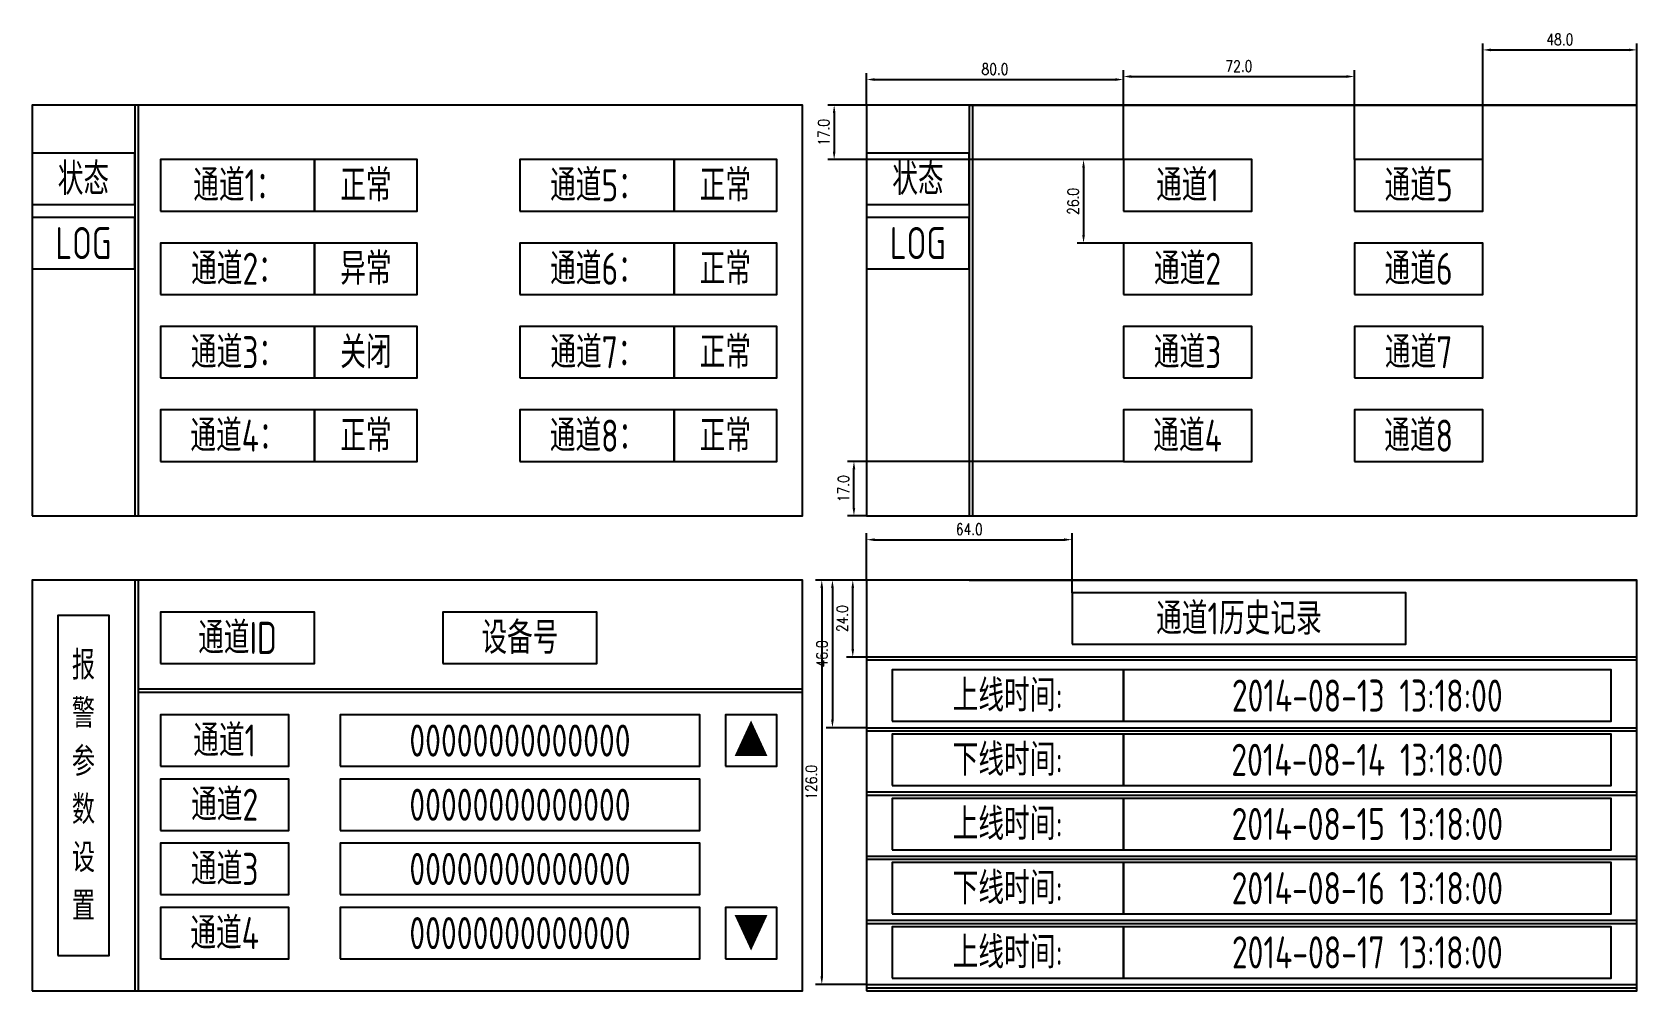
# Model space of a CAD drawing. Header units: millimetres. Extents: x 0 to 500, y 12 to 311.
import ezdxf

# ---------------------------------------------------------------- set-up
doc = ezdxf.new("R2010")
doc.units = ezdxf.units.MM
doc.header["$LTSCALE"] = 10
doc.styles.add('PC_TEXTSTYLE', font='isocp.shx', dxfattribs={"width": 0.8, "bigfont": 'hzfs.shx'})
doc.styles.add('TH_GBDIM', font='romans.shx', dxfattribs={"width": 0.8, "bigfont": 'gbcbig.shx'})
doc.dimstyles.new('TH_GBDIM', dxfattribs={"dimtxt": 3.5, "dimasz": 2.5, "dimexe": 2, "dimexo": 0, "dimgap": 1.5, "dimtad": 1, "dimdec": 1, "dimzin": 0, "dimdsep": 46, "dimtxsty": 'TH_GBDIM', "dimcen": 2.5, "dimclrd": 130, "dimclre": 130, "dimclrt": 3, "dimadec": 0, "dimazin": 0, "dimtfac": 0.714286, "dimtdec": 1, "dimtmove": 0, "dimatfit": 3, "dimfxl": 1, "dimtzin": 0, "dimlwd": -1, "dimlwe": -1, "dimarcsym": 0})

# ---------------------------------------------------------------- blocks, each defined once
blk = doc.blocks.new('*D12')
at = {"color": 130}
for p, q in [((260, 288), (260, 297.96)), ((262.5, 295.96), (337.5, 295.96)), ((340, 271), (340, 297.96))]:
    blk.add_line(p, q, dxfattribs=at)
for points in [[(262.5, 296.38), (262.5, 295.54), (260, 295.96)], [(337.5, 296.38), (337.5, 295.54), (340, 295.96)]]:
    blk.add_solid(points, dxfattribs=at)
at = {"layer": 'Defpoints', "color": 0}
for p in [(340, 295.96), (260, 288), (340, 271)]:
    blk.add_point(p, dxfattribs=at)
at = {"color": 3, "insert": (300, 299.21), "char_height": 3.5, "attachment_point": 5, "style": 'TH_GBDIM'}
blk.add_mtext('80.0', dxfattribs=at)
blk = doc.blocks.new('*D13')
at = {"color": 130}
for p, q in [((260, 288), (247.9, 288)), ((249.9, 285.5), (249.9, 273.5)), ((340, 271), (247.9, 271))]:
    blk.add_line(p, q, dxfattribs=at)
for points in [[(249.48, 285.5), (250.32, 285.5), (249.9, 288)], [(249.48, 273.5), (250.32, 273.5), (249.9, 271)]]:
    blk.add_solid(points, dxfattribs=at)
at = {"layer": 'Defpoints', "color": 0}
for p in [(260, 288), (249.9, 271), (340, 271)]:
    blk.add_point(p, dxfattribs=at)
at = {"color": 3, "insert": (246.65, 279.5), "char_height": 3.5, "attachment_point": 5, "rotation": 90, "style": 'TH_GBDIM'}
blk.add_mtext('17.0', dxfattribs=at)
blk = doc.blocks.new('*D14')
at = {"color": 130}
for p, q in [((340, 177), (254.05, 177)), ((256.05, 162.5), (256.05, 174.5)), ((260, 160), (254.05, 160))]:
    blk.add_line(p, q, dxfattribs=at)
for points in [[(255.64, 174.5), (256.47, 174.5), (256.05, 177)], [(255.64, 162.5), (256.47, 162.5), (256.05, 160)]]:
    blk.add_solid(points, dxfattribs=at)
at = {"layer": 'Defpoints', "color": 0}
for p in [(256.05, 177), (340, 177), (260, 160)]:
    blk.add_point(p, dxfattribs=at)
at = {"color": 3, "insert": (252.8, 168.5), "char_height": 3.5, "attachment_point": 5, "rotation": 90, "style": 'TH_GBDIM'}
blk.add_mtext('17.0', dxfattribs=at)
blk = doc.blocks.new('*D15')
at = {"color": 130}
for p, q in [((340, 271), (325.59, 271)), ((327.59, 268.5), (327.59, 247.5)), ((340, 245), (325.59, 245))]:
    blk.add_line(p, q, dxfattribs=at)
for points in [[(327.18, 268.5), (328.01, 268.5), (327.59, 271)], [(327.18, 247.5), (328.01, 247.5), (327.59, 245)]]:
    blk.add_solid(points, dxfattribs=at)
at = {"layer": 'Defpoints', "color": 0}
for p in [(340, 271), (327.59, 245), (340, 245)]:
    blk.add_point(p, dxfattribs=at)
at = {"color": 3, "insert": (324.34, 258), "char_height": 3.5, "attachment_point": 5, "rotation": 90, "style": 'TH_GBDIM'}
blk.add_mtext('26.0', dxfattribs=at)
blk = doc.blocks.new('*D16')
at = {"color": 130}
for p, q in [((340, 271), (340, 298.9)), ((342.5, 296.9), (409.5, 296.9)), ((412, 271), (412, 298.9))]:
    blk.add_line(p, q, dxfattribs=at)
for points in [[(342.5, 297.32), (342.5, 296.48), (340, 296.9)], [(409.5, 297.32), (409.5, 296.48), (412, 296.9)]]:
    blk.add_solid(points, dxfattribs=at)
at = {"layer": 'Defpoints', "color": 0}
for p in [(412, 296.9), (340, 271), (412, 271)]:
    blk.add_point(p, dxfattribs=at)
at = {"color": 3, "insert": (376, 300.15), "char_height": 3.5, "attachment_point": 5, "style": 'TH_GBDIM'}
blk.add_mtext('72.0', dxfattribs=at)
blk = doc.blocks.new('*D24')
at = {"color": 130}
for p, q in [((452, 271), (452, 307.2)), ((454.5, 305.2), (497.5, 305.2)), ((500, 288), (500, 307.2))]:
    blk.add_line(p, q, dxfattribs=at)
for points in [[(454.5, 305.61), (454.5, 304.78), (452, 305.2)], [(497.5, 305.61), (497.5, 304.78), (500, 305.2)]]:
    blk.add_solid(points, dxfattribs=at)
at = {"layer": 'Defpoints', "color": 0}
for p in [(500, 305.2), (500, 288), (452, 271)]:
    blk.add_point(p, dxfattribs=at)
at = {"color": 3, "insert": (476, 308.45), "char_height": 3.5, "attachment_point": 5, "style": 'TH_GBDIM'}
blk.add_mtext('48.0', dxfattribs=at)
blk = doc.blocks.new('*D26')
at = {"color": 130}
for p, q in [((260, 140), (260, 154.59)), ((262.5, 152.59), (321.5, 152.59)), ((324, 136), (324, 154.59))]:
    blk.add_line(p, q, dxfattribs=at)
for points in [[(262.5, 153.01), (262.5, 152.17), (260, 152.59)], [(321.5, 153.01), (321.5, 152.17), (324, 152.59)]]:
    blk.add_solid(points, dxfattribs=at)
at = {"layer": 'Defpoints', "color": 0}
for p in [(324, 152.59), (260, 140), (324, 136)]:
    blk.add_point(p, dxfattribs=at)
at = {"color": 3, "insert": (292, 155.84), "char_height": 3.5, "attachment_point": 5, "style": 'TH_GBDIM'}
blk.add_mtext('64.0', dxfattribs=at)
blk = doc.blocks.new('*D27')
at = {"color": 130}
for p, q in [((260, 140), (253.69, 140)), ((255.69, 118.5), (255.69, 137.5)), ((260, 116), (253.69, 116))]:
    blk.add_line(p, q, dxfattribs=at)
for points in [[(255.28, 137.5), (256.11, 137.5), (255.69, 140)], [(255.28, 118.5), (256.11, 118.5), (255.69, 116)]]:
    blk.add_solid(points, dxfattribs=at)
at = {"layer": 'Defpoints', "color": 0}
for p in [(255.69, 140), (260, 140), (260, 116)]:
    blk.add_point(p, dxfattribs=at)
at = {"color": 3, "insert": (252.44, 128), "char_height": 3.5, "attachment_point": 5, "rotation": 90, "style": 'TH_GBDIM'}
blk.add_mtext('24.0', dxfattribs=at)
blk = doc.blocks.new('*D28')
at = {"color": 130}
for p, q in [((260, 140), (247.36, 140)), ((249.36, 137.5), (249.36, 96.5)), ((260, 94), (247.36, 94))]:
    blk.add_line(p, q, dxfattribs=at)
for points in [[(248.94, 137.5), (249.78, 137.5), (249.36, 140)], [(248.94, 96.5), (249.78, 96.5), (249.36, 94)]]:
    blk.add_solid(points, dxfattribs=at)
at = {"layer": 'Defpoints', "color": 0}
for p in [(260, 140), (249.36, 94), (260, 94)]:
    blk.add_point(p, dxfattribs=at)
at = {"color": 3, "insert": (246.11, 117), "char_height": 3.5, "attachment_point": 5, "rotation": 90, "style": 'TH_GBDIM'}
blk.add_mtext('46.0', dxfattribs=at)
blk = doc.blocks.new('*D29')
at = {"color": 130}
for p, q in [((260, 140), (244.04, 140)), ((246.04, 137.5), (246.04, 16.5)), ((260, 14), (244.04, 14))]:
    blk.add_line(p, q, dxfattribs=at)
for points in [[(245.62, 137.5), (246.46, 137.5), (246.04, 140)], [(245.62, 16.5), (246.46, 16.5), (246.04, 14)]]:
    blk.add_solid(points, dxfattribs=at)
at = {"layer": 'Defpoints', "color": 0}
for p in [(260, 140), (246.04, 14), (260, 14)]:
    blk.add_point(p, dxfattribs=at)
at = {"color": 3, "insert": (242.79, 77), "char_height": 3.5, "attachment_point": 5, "rotation": 90, "style": 'TH_GBDIM'}
blk.add_mtext('126.0', dxfattribs=at)

msp = doc.modelspace()

# ---------------------------------------------------------------- linework, layer by layer
for p, q in [((32, 288), (32, 160)), ((33, 288), (33, 160)), ((292, 288), (292, 160)), ((292, 288), (500, 288)), ((293, 288), (293, 160)), ((32, 140), (32, 12)), ((33, 140), (33, 12)), ((292, 140), (500, 140)), ((500, 116), (260, 116)), ((500, 115), (260, 115)), ((240, 106), (33, 106)), ((240, 105), (33, 105)), ((260, 94), (500, 94)), ((260, 93), (500, 93)), ((260, 74), (500, 74)), ((260, 73), (500, 73)), ((260, 54), (500, 54)), ((260, 53), (500, 53)), ((260, 34), (500, 34)), ((260, 33), (500, 33)), ((260, 14), (500, 14)), ((260, 13), (500, 13))]:
    msp.add_line(p, q)
for points in [[(0, 160), (240, 160), (240, 288), (0, 288)], [(260, 160), (500, 160), (500, 288), (260, 288)], [(0, 257), (32, 257), (32, 273), (0, 273)], [(40, 255), (88, 255), (88, 271), (40, 271)], [(88, 255), (120, 255), (120, 271), (88, 271)], [(152, 255), (200, 255), (200, 271), (152, 271)], [(200, 255), (232, 255), (232, 271), (200, 271)], [(260, 257), (292, 257), (292, 273), (260, 273)], [(340, 255), (380, 255), (380, 271), (340, 271)], [(412, 255), (452, 255), (452, 271), (412, 271)], [(0, 237), (32, 237), (32, 253), (0, 253)], [(260, 237), (292, 237), (292, 253), (260, 253)], [(40, 229), (88, 229), (88, 245), (40, 245)], [(88, 229), (120, 229), (120, 245), (88, 245)], [(152, 229), (200, 229), (200, 245), (152, 245)], [(200, 229), (232, 229), (232, 245), (200, 245)], [(340, 229), (380, 229), (380, 245), (340, 245)], [(412, 229), (452, 229), (452, 245), (412, 245)], [(40, 203), (88, 203), (88, 219), (40, 219)], [(88, 203), (120, 203), (120, 219), (88, 219)], [(152, 203), (200, 203), (200, 219), (152, 219)], [(200, 203), (232, 203), (232, 219), (200, 219)], [(340, 203), (380, 203), (380, 219), (340, 219)], [(412, 203), (452, 203), (452, 219), (412, 219)], [(40, 177), (88, 177), (88, 193), (40, 193)], [(88, 177), (120, 177), (120, 193), (88, 193)], [(152, 177), (200, 177), (200, 193), (152, 193)], [(200, 177), (232, 177), (232, 193), (200, 193)], [(340, 177), (380, 177), (380, 193), (340, 193)], [(412, 177), (452, 177), (452, 193), (412, 193)], [(0, 12), (240, 12), (240, 140), (0, 140)], [(260, 12), (500, 12), (500, 140), (260, 140)], [(324, 120), (428, 120), (428, 136), (324, 136)], [(40, 114), (88, 114), (88, 130), (40, 130)], [(128, 114), (176, 114), (176, 130), (128, 130)], [(8, 23), (24, 23), (24, 129), (8, 129)], [(268, 96), (340, 96), (340, 112), (268, 112)], [(340, 96), (492, 96), (492, 112), (340, 112)], [(40, 82), (80, 82), (80, 98), (40, 98)], [(96, 82), (208, 82), (208, 98), (96, 98)], [(216, 82), (232, 82), (232, 98), (216, 98)], [(268, 76), (340, 76), (340, 92), (268, 92)], [(340, 76), (492, 76), (492, 92), (340, 92)], [(40, 62), (80, 62), (80, 78), (40, 78)], [(96, 62), (208, 62), (208, 78), (96, 78)], [(268, 56), (340, 56), (340, 72), (268, 72)], [(340, 56), (492, 56), (492, 72), (340, 72)], [(40, 42), (80, 42), (80, 58), (40, 58)], [(96, 42), (208, 42), (208, 58), (96, 58)], [(268, 36), (340, 36), (340, 52), (268, 52)], [(340, 36), (492, 36), (492, 52), (340, 52)], [(40, 22), (80, 22), (80, 38), (40, 38)], [(96, 22), (208, 22), (208, 38), (96, 38)], [(216, 22), (232, 22), (232, 38), (216, 38)], [(268, 16), (340, 16), (340, 32), (268, 32)], [(340, 16), (492, 16), (492, 32), (340, 32)]]:
    msp.add_lwpolyline(points, close=True)

# ---------------------------------------------------------------- texts
at = {"attachment_point": 5, "style": 'PC_TEXTSTYLE'}
for s, insert, char_height, width in [('状态', (16, 265), 10, 32), ('状态', (276, 265), 10, 32), ('通道1：', (64, 263), 10, 48), ('正常', (104, 263), 10, 32), ('通道5：', (176, 263), 10, 48), ('正常', (216, 263), 10, 32), ('通道1', (360, 263), 10, 40), ('通道5', (432, 263), 10, 40), ('LOG', (16, 245), 10, 32), ('LOG', (276, 245), 10, 32), ('通道2：', (64, 237), 10, 48), ('异常', (104, 237), 10, 32), ('通道6：', (176, 237), 10, 48), ('正常', (216, 237), 10, 32), ('通道2', (360, 237), 10, 40), ('通道6', (432, 237), 10, 40), ('通道3：', (64, 211), 10, 48), ('关闭', (104, 211), 10, 32), ('通道7：', (176, 211), 10, 48), ('正常', (216, 211), 10, 32), ('通道3', (360, 211), 10, 40), ('通道7', (432, 211), 10, 40), ('通道4：', (64, 185), 10, 48), ('正常', (104, 185), 10, 32), ('通道8：', (176, 185), 10, 48), ('正常', (216, 185), 10, 32), ('通道4', (360, 185), 10, 40), ('通道8', (432, 185), 10, 40), ('通道1历史记录', (376, 128), 10, 104), ('通道ID', (64, 122), 10, 48), ('设备号', (152, 122), 10, 32), ('{\\C0;报\\P警\\P参\\P数\\P设\\P置}', (16, 76), 9, 16), ('上线时间:', (304, 104), 10, 72), ('2014-08-13 13:18:00', (416, 104), 10, 152), ('通道1', (60, 90), 10, 40), ('00000000000000', (152, 90), 10, 112), ('{\\fGulim|b0|i0|c129|p34;▲}', (224, 90), 10, 16), ('下线时间:', (304, 84), 10, 72), ('2014-08-14 13:18:00', (416, 84), 10, 152), ('通道2', (60, 70), 10, 40), ('00000000000000', (152, 70), 10, 112), ('上线时间:', (304, 64), 10, 72), ('2014-08-15 13:18:00', (416, 64), 10, 152), ('通道3', (60, 50), 10, 40), ('00000000000000', (152, 50), 10, 112), ('下线时间:', (304, 44), 10, 72), ('2014-08-16 13:18:00', (416, 44), 10, 152), ('通道4', (60, 30), 10, 40), ('00000000000000', (152, 30), 10, 112), ('{\\fSimSun|b0|i0|c134|p2;▼}', (224, 30), 10, 16), ('上线时间:', (304, 24), 10, 72), ('2014-08-17 13:18:00', (416, 24), 10, 152)]:
    msp.add_mtext(s, dxfattribs=dict(at, insert=insert, char_height=char_height, width=width))

# ---------------------------------------------------------------- dimensions: what is measured, and where the dimension line sits
for base, p1, p2, picture, middle in [((500, 305.2), (452, 271), (500, 288), '*D24', (476, 308.45)), ((340, 295.96), (260, 288), (340, 271), '*D12', (300, 299.21)), ((324, 152.59), (260, 140), (324, 136), '*D26', (292, 155.84))]:
    dim = msp.add_linear_dim(base=base, p1=p1, p2=p2, dimstyle='TH_GBDIM')
    dim.commit()
    dim.dimension.update_dxf_attribs({"geometry": picture, "text_midpoint": middle})
dim = msp.add_linear_dim(base=(412, 296.9), p1=(340, 271), p2=(412, 271), dimstyle='TH_GBDIM')
dim.commit()
dim.dimension.update_dxf_attribs({"geometry": '*D16', "text_midpoint": (376, 296.9), "dimtype": 160})
for base, p1, p2, picture, middle in [((249.9, 271), (260, 288), (340, 271), '*D13', (246.65, 279.5)), ((327.59, 245), (340, 271), (340, 245), '*D15', (324.34, 258)), ((256.05, 177), (260, 160), (340, 177), '*D14', (252.8, 168.5)), ((246.04, 14), (260, 140), (260, 14), '*D29', (242.79, 77)), ((249.36, 94), (260, 140), (260, 94), '*D28', (246.11, 117)), ((255.69, 140), (260, 116), (260, 140), '*D27', (252.44, 128))]:
    dim = msp.add_linear_dim(base=base, p1=p1, p2=p2, angle=90, dimstyle='TH_GBDIM')
    dim.commit()
    dim.dimension.update_dxf_attribs({"geometry": picture, "text_midpoint": middle})

doc.saveas('drawing.dxf')
